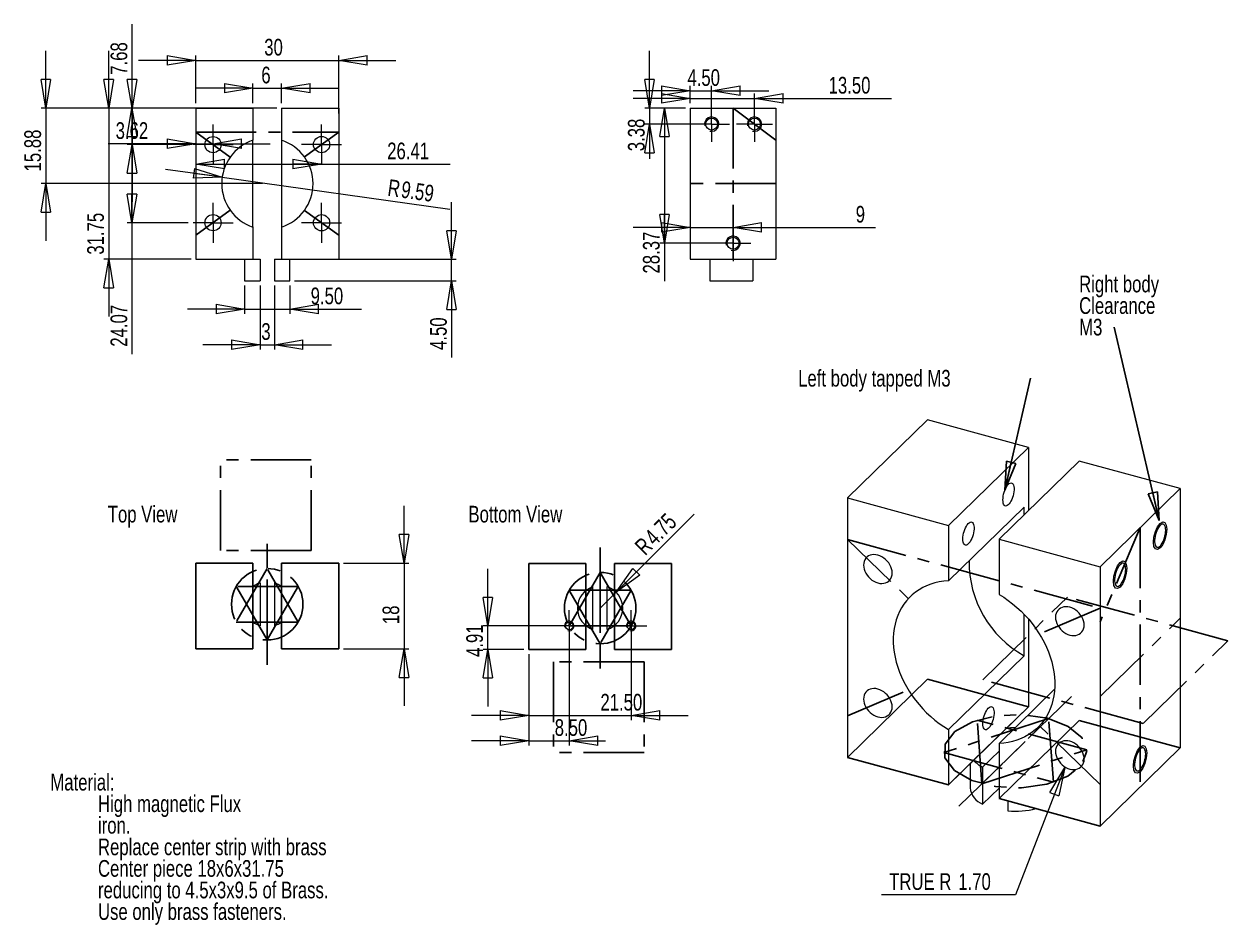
# Model space of a CAD drawing. Header units: millimetres. Extents: x 12 to 265, y 19 to 208.
import ezdxf

# ---------------------------------------------------------------- set-up
doc = ezdxf.new("R2010")
doc.units = ezdxf.units.MM
doc.linetypes.add('CENTERX2', pattern=[20.32, 12.7, -2.54, 2.54, -2.54])
doc.styles.add('SLDTEXTSTYLE0', font='TXT', dxfattribs={"width": 0.75})
doc.dimstyles.new('SLDDIMSTYLE0', dxfattribs={"dimtxt": 3.5, "dimasz": 6, "dimexe": 0, "dimexo": 0.0625, "dimgap": 0.875, "dimtad": 1, "dimtoh": 1, "dimrnd": 1e-09, "dimzin": 12, "dimdsep": 46, "dimtxsty": 'SLDTEXTSTYLE0', "dimblk1": 'CLOSED', "dimblk2": 'CLOSED', "dimsah": 1, "dimcen": 0.09, "dimadec": 0, "dimazin": 0, "dimtfac": 1, "dimtofl": 0, "dimtmove": 1, "dimatfit": 3, "dimldrblk": 'CLOSED', "dimfxl": 0, "dimtolj": 1, "dimtzin": 12, "dimarcsym": 0})
doc.dimstyles.new('SLDDIMSTYLE1', dxfattribs={"dimtxt": 3.5, "dimasz": 6, "dimexe": 0, "dimexo": 0.0625, "dimgap": 0.875, "dimtad": 1, "dimtoh": 1, "dimrnd": 1e-09, "dimzin": 12, "dimdsep": 46, "dimtxsty": 'SLDTEXTSTYLE0', "dimblk1": 'CLOSED', "dimblk2": 'CLOSED', "dimsah": 1, "dimcen": 0.09, "dimadec": 0, "dimazin": 0, "dimtfac": 1, "dimtofl": 0, "dimtmove": 0, "dimatfit": 3, "dimldrblk": 'CLOSED', "dimfxl": 0, "dimtolj": 1, "dimtzin": 12, "dimarcsym": 0})
doc.dimstyles.new('SLDDIMSTYLE2', dxfattribs={"dimtxt": 3.5, "dimasz": 6, "dimexe": 0, "dimexo": 0.0625, "dimgap": 0.875, "dimtad": 1, "dimtoh": 1, "dimrnd": 1e-09, "dimzin": 4, "dimdsep": 46, "dimtxsty": 'SLDTEXTSTYLE0', "dimblk1": 'CLOSED', "dimblk2": 'CLOSED', "dimsah": 1, "dimcen": 0.09, "dimadec": 0, "dimazin": 0, "dimtfac": 1, "dimtofl": 0, "dimtmove": 0, "dimatfit": 3, "dimldrblk": 'CLOSED', "dimfxl": 0, "dimtolj": 1, "dimtzin": 12, "dimarcsym": 0})
doc.dimstyles.new('SLDDIMSTYLE3', dxfattribs={"dimtxt": 3.5, "dimasz": 6, "dimexe": 0, "dimexo": 0.0625, "dimgap": 0.875, "dimtad": 1, "dimtoh": 1, "dimrnd": 1e-09, "dimzin": 12, "dimdsep": 46, "dimtxsty": 'SLDTEXTSTYLE0', "dimblk1": 'CLOSED', "dimblk2": 'CLOSED', "dimsah": 1, "dimcen": 0.09, "dimadec": 0, "dimazin": 0, "dimtfac": 1, "dimtofl": 0, "dimtmove": 0, "dimatfit": 3, "dimldrblk": 'CLOSED', "dimfxl": 0, "dimtolj": 1, "dimtzin": 12, "dimarcsym": 0})
doc.dimstyles.new('SLDDIMSTYLE4', dxfattribs={"dimtxt": 3.5, "dimasz": 6, "dimexe": 0, "dimexo": 0.0625, "dimgap": 0.875, "dimtad": 0, "dimtih": 1, "dimtoh": 1, "dimlfac": 0.5, "dimrnd": 1e-09, "dimzin": 4, "dimdsep": 46, "dimtxsty": 'SLDTEXTSTYLE0', "dimblk1": 'CLOSED', "dimblk2": 'CLOSED', "dimsah": 1, "dimcen": 0.09, "dimadec": 0, "dimazin": 0, "dimtfac": 1, "dimtofl": 0, "dimtmove": 0, "dimatfit": 3, "dimldrblk": 'CLOSED', "dimfxl": 0, "dimtolj": 1, "dimtzin": 12, "dimarcsym": 0})
doc.dimstyles.new('SLDDIMSTYLE5', dxfattribs={"dimtxt": 6, "dimasz": 6, "dimexe": 0, "dimexo": 0.0625, "dimgap": 1.5, "dimtad": 0, "dimtih": 1, "dimtoh": 1, "dimdec": 0, "dimrnd": 1e-09, "dimzin": 0, "dimdsep": 46, "dimtxsty": 'Standard', "dimblk1": 'CLOSED', "dimblk2": 'CLOSED', "dimsah": 1, "dimcen": 0.09, "dimadec": 0, "dimazin": 0, "dimtfac": 1, "dimtdec": 0, "dimtofl": 0, "dimtmove": 0, "dimatfit": 3, "dimldrblk": 'CLOSED', "dimfxl": 0, "dimtolj": 1, "dimtzin": 0, "dimarcsym": 0})
doc.dimstyles.new('SLDDIMSTYLE6', dxfattribs={"dimtxt": 3.5, "dimasz": 6, "dimexe": 0, "dimexo": 0.0625, "dimgap": 0.875, "dimtad": 1, "dimtoh": 1, "dimrnd": 1e-09, "dimzin": 12, "dimdsep": 46, "dimtxsty": 'SLDTEXTSTYLE0', "dimblk1": 'CLOSED', "dimblk2": 'CLOSED', "dimsah": 1, "dimcen": 0.09, "dimadec": 0, "dimazin": 0, "dimtfac": 1, "dimtofl": 0, "dimtmove": 0, "dimatfit": 3, "dimldrblk": 'CLOSED', "dimfxl": 0, "dimtolj": 1, "dimtzin": 12, "dimarcsym": 0})

# ---------------------------------------------------------------- blocks, each defined once
blk = doc.blocks.new('SW_NOTE_0')
at = {"color": 0, "linetype": 'Continuous', "lineweight": 0, "char_height": 3.5, "attachment_point": 1, "style": 'SLDTEXTSTYLE0'}
for s, insert in [('Material:', (0, 4.51)), ('High magnetic Flux', (10, -0.01)), ('iron.', (10, -4.54)), ('Replace center strip with brass', (10, -9.07)), ('Center piece 18x6x31.75', (10, -13.59)), ('reducing to 4.5x3x9.5 of Brass.', (10, -18.12)), ('Use only brass fasteners.', (10, -22.64))]:
    blk.add_mtext(s, dxfattribs=dict(at, insert=insert))
blk = doc.blocks.new('_CLOSED')
at = {"color": 0, "linetype": 'ByBlock', "lineweight": -2}
for p, q in [((-1, 0.166667), (0, 0)), ((-1, 0.166667), (-1, -0.166667)), ((0, 0), (-1, -0.166667)), ((0, 0), (-1, 0))]:
    blk.add_line(p, q, dxfattribs=at)
blk = doc.blocks.new('*D3')
at = {"color": 7, "linetype": 'Continuous', "lineweight": 0}
for q in [(41.52, 177.97), (101.2, 169.59)]:
    blk.add_line((53.4, 176.3), q, dxfattribs=at)
at = {"color": 7, "linetype": 'Continuous', "lineweight": 0, "xscale": 6, "yscale": 6, "rotation": 352.0123525034796}
blk.add_blockref('_CLOSED', (53.4, 176.3, -0.24), dxfattribs=at)
at = {"color": 7, "linetype": 'Continuous', "lineweight": 0, "char_height": 3.5, "attachment_point": 1, "rotation": 352.0253, "style": 'SLDTEXTSTYLE0'}
for s, insert in [('R', (88.48, 175.93)), ('9.59', (91.29, 175.54))]:
    blk.add_mtext(s, dxfattribs=dict(at, insert=insert))
blk = doc.blocks.new('*D4')
at = {"color": 7, "linetype": 'Continuous', "lineweight": 0}
for p, q in [((29.58, 190.84), (29.58, 202.84)), ((46.87, 190.84), (28.58, 190.84)), ((29.58, 190.84), (29.58, 159.09)), ((46.87, 159.09), (28.58, 159.09)), ((29.58, 159.09), (29.58, 147.09))]:
    blk.add_line(p, q, dxfattribs=at)
at = {"color": 7, "linetype": 'Continuous', "lineweight": 0, "xscale": 6, "yscale": 6}
for p, rotation in [((29.58, 190.84, -0.24), 270.0000000000004), ((29.58, 159.09, -0.24), 90.0000000000004)]:
    blk.add_blockref('_CLOSED', p, dxfattribs=dict(at, rotation=rotation))
at = {"color": 7, "linetype": 'Continuous', "lineweight": 0, "insert": (25.07, 160.07), "char_height": 3.5, "attachment_point": 1, "rotation": 90, "style": 'SLDTEXTSTYLE0'}
blk.add_mtext('31.75', dxfattribs=at)
blk = doc.blocks.new('*D5')
at = {"color": 7, "linetype": 'Continuous', "lineweight": 0}
for p, q in [((47.87, 200.84), (35.87, 200.84)), ((47.87, 191.84), (47.87, 201.84)), ((47.87, 200.84), (77.87, 200.84)), ((77.87, 189.72), (77.87, 201.84)), ((77.87, 200.84), (89.86, 200.84))]:
    blk.add_line(p, q, dxfattribs=at)
at = {"color": 7, "linetype": 'Continuous', "lineweight": 0, "xscale": 6, "yscale": 6}
for p, rotation in [((47.87, 200.84, -0.24), 360.0000000000004), ((77.87, 200.84, -0.24), 180.0000000000004)]:
    blk.add_blockref('_CLOSED', p, dxfattribs=dict(at, rotation=rotation))
at = {"color": 7, "linetype": 'Continuous', "lineweight": 0, "insert": (62.24, 205.36), "char_height": 3.5, "attachment_point": 1, "style": 'SLDTEXTSTYLE0'}
blk.add_mtext('30', dxfattribs=at)
blk = doc.blocks.new('*D6')
at = {"color": 7, "linetype": 'Continuous', "lineweight": 0}
for p, q in [((59.87, 195.01), (47.87, 195.01)), ((59.87, 191.84), (59.87, 196.01)), ((59.87, 195.01), (65.87, 195.01)), ((65.87, 191.84), (65.87, 196.01)), ((65.87, 195.01), (77.87, 195.01))]:
    blk.add_line(p, q, dxfattribs=at)
at = {"color": 7, "linetype": 'Continuous', "lineweight": 0, "xscale": 6, "yscale": 6}
for p, rotation in [((59.87, 195.01, -0.24), 360.0000000000004), ((65.87, 195.01, -0.24), 180.0000000000004)]:
    blk.add_blockref('_CLOSED', p, dxfattribs=dict(at, rotation=rotation))
at = {"color": 7, "linetype": 'Continuous', "lineweight": 0, "insert": (61.62, 199.52), "char_height": 3.5, "attachment_point": 1, "style": 'SLDTEXTSTYLE0'}
blk.add_mtext('6', dxfattribs=at)
blk = doc.blocks.new('*D7')
at = {"color": 7, "linetype": 'Continuous', "lineweight": 0}
for p, q in [((61.37, 153.59), (61.37, 140.18)), ((64.37, 153.59), (64.37, 140.18)), ((61.37, 141.18), (49.37, 141.18)), ((61.37, 141.18), (64.37, 141.18)), ((64.37, 141.18), (76.37, 141.18))]:
    blk.add_line(p, q, dxfattribs=at)
at = {"color": 7, "linetype": 'Continuous', "lineweight": 0, "xscale": 6, "yscale": 6}
for p, rotation in [((61.37, 141.18, -0.24), 360.0000000000004), ((64.37, 141.18, -0.24), 180.0000000000004)]:
    blk.add_blockref('_CLOSED', p, dxfattribs=dict(at, rotation=rotation))
at = {"color": 7, "linetype": 'Continuous', "lineweight": 0, "insert": (61.62, 145.69), "char_height": 3.5, "attachment_point": 1, "style": 'SLDTEXTSTYLE0'}
blk.add_mtext('3', dxfattribs=at)
blk = doc.blocks.new('*D8')
at = {"color": 7, "linetype": 'Continuous', "lineweight": 0}
for p, q in [((58.12, 153.59), (58.12, 147.65)), ((67.62, 153.59), (67.62, 147.65)), ((58.12, 148.65), (46.12, 148.65)), ((58.12, 148.65), (67.62, 148.65)), ((67.62, 148.65), (82.62, 148.65))]:
    blk.add_line(p, q, dxfattribs=at)
at = {"color": 7, "linetype": 'Continuous', "lineweight": 0, "xscale": 6, "yscale": 6}
blk.add_blockref('_CLOSED', (58.12, 148.65, -0.24), dxfattribs=at)
at = {"color": 7, "linetype": 'Continuous', "lineweight": 0, "xscale": 6, "yscale": 6, "rotation": 180.0000000000004}
blk.add_blockref('_CLOSED', (67.62, 148.65, -0.24), dxfattribs=at)
at = {"color": 7, "linetype": 'Continuous', "lineweight": 0, "insert": (71.98, 153.16), "char_height": 3.5, "attachment_point": 1, "style": 'SLDTEXTSTYLE0'}
blk.add_mtext('9.50', dxfattribs=at)
blk = doc.blocks.new('*D9')
at = {"color": 7, "linetype": 'Continuous', "lineweight": 0}
for p, q in [((47.87, 183.35), (29.45, 183.35)), ((47.87, 183.35), (51.49, 183.35)), ((51.49, 183.35), (63.49, 183.35))]:
    blk.add_line(p, q, dxfattribs=at)
at = {"color": 7, "linetype": 'Continuous', "lineweight": 0, "xscale": 6, "yscale": 6}
for p, rotation in [((47.87, 183.35, -0.24), 360.0000000000004), ((51.49, 183.35, -0.24), 180.0000000000004)]:
    blk.add_blockref('_CLOSED', p, dxfattribs=dict(at, rotation=rotation))
at = {"color": 7, "linetype": 'Continuous', "lineweight": 0, "insert": (31.04, 187.86), "char_height": 3.5, "attachment_point": 1, "style": 'SLDTEXTSTYLE0'}
blk.add_mtext('3.62', dxfattribs=at)
blk = doc.blocks.new('*D10')
at = {"color": 7, "linetype": 'Continuous', "lineweight": 0}
for p, q in [((47.87, 179.08), (74.27, 179.08)), ((74.27, 179.08), (101.27, 179.08))]:
    blk.add_line(p, q, dxfattribs=at)
at = {"color": 7, "linetype": 'Continuous', "lineweight": 0, "xscale": 6, "yscale": 6}
for p, rotation in [((47.87, 179.08, -0.24), 180.0000000000004), ((74.27, 179.08, -0.24), 360.0000000000004)]:
    blk.add_blockref('_CLOSED', p, dxfattribs=dict(at, rotation=rotation))
at = {"color": 7, "linetype": 'Continuous', "lineweight": 0, "insert": (88.05, 183.59), "char_height": 3.5, "attachment_point": 1, "style": 'SLDTEXTSTYLE0'}
blk.add_mtext('26.41', dxfattribs=at)
blk = doc.blocks.new('*D11')
at = {"color": 7, "linetype": 'Continuous', "lineweight": 0}
for p, q in [((16.38, 190.84), (16.38, 202.84)), ((64.87, 190.84), (15.38, 190.84)), ((16.38, 190.84), (16.38, 174.97)), ((61.9, 174.97), (15.38, 174.97)), ((16.38, 174.97), (16.38, 162.97))]:
    blk.add_line(p, q, dxfattribs=at)
at = {"color": 7, "linetype": 'Continuous', "lineweight": 0, "xscale": 6, "yscale": 6}
for p, rotation in [((16.38, 190.84, -0.24), 270.0000000000004), ((16.38, 174.97, -0.24), 90.0000000000004)]:
    blk.add_blockref('_CLOSED', p, dxfattribs=dict(at, rotation=rotation))
at = {"color": 7, "linetype": 'Continuous', "lineweight": 0, "insert": (11.87, 177.53), "char_height": 3.5, "attachment_point": 1, "rotation": 90, "style": 'SLDTEXTSTYLE0'}
blk.add_mtext('15.88', dxfattribs=at)
blk = doc.blocks.new('*D12')
at = {"color": 7, "linetype": 'Continuous', "lineweight": 0}
for p, q in [((34.49, 190.84), (34.49, 208.46)), ((46.87, 190.84), (33.49, 190.84)), ((34.49, 190.84), (34.49, 183.16)), ((46.29, 183.16), (33.49, 183.16)), ((34.49, 183.16), (34.49, 171.16))]:
    blk.add_line(p, q, dxfattribs=at)
at = {"color": 7, "linetype": 'Continuous', "lineweight": 0, "xscale": 6, "yscale": 6}
for p, rotation in [((34.49, 190.84, -0.24), 270.0000000000004), ((34.49, 183.16, -0.24), 90.0000000000004)]:
    blk.add_blockref('_CLOSED', p, dxfattribs=dict(at, rotation=rotation))
at = {"color": 7, "linetype": 'Continuous', "lineweight": 0, "insert": (29.98, 197.82), "char_height": 3.5, "attachment_point": 1, "rotation": 90, "style": 'SLDTEXTSTYLE0'}
blk.add_mtext('7.68', dxfattribs=at)
blk = doc.blocks.new('*D13')
at = {"color": 7, "linetype": 'Continuous', "lineweight": 0}
for p, q in [((46.87, 190.84), (33.47, 190.84)), ((34.47, 190.84), (34.47, 166.78)), ((46.29, 166.78), (33.47, 166.78)), ((34.47, 166.78), (34.47, 139.16))]:
    blk.add_line(p, q, dxfattribs=at)
at = {"color": 7, "linetype": 'Continuous', "lineweight": 0, "xscale": 6, "yscale": 6}
for p, rotation in [((34.47, 190.84, -0.24), 90.0000000000004), ((34.47, 166.78, -0.24), 270.0000000000004)]:
    blk.add_blockref('_CLOSED', p, dxfattribs=dict(at, rotation=rotation))
at = {"color": 7, "linetype": 'Continuous', "lineweight": 0, "insert": (29.96, 140.75), "char_height": 3.5, "attachment_point": 1, "rotation": 90, "style": 'SLDTEXTSTYLE0'}
blk.add_mtext('24.07', dxfattribs=at)
blk = doc.blocks.new('*D14')
at = {"color": 7, "linetype": 'Continuous', "lineweight": 0}
for p, q in [((101.56, 159.09), (101.56, 171.09)), ((68.62, 159.09), (102.56, 159.09)), ((101.56, 154.59), (101.56, 159.09)), ((68.62, 154.59), (102.56, 154.59)), ((101.56, 154.59), (101.56, 138.48))]:
    blk.add_line(p, q, dxfattribs=at)
at = {"color": 7, "linetype": 'Continuous', "lineweight": 0, "xscale": 6, "yscale": 6}
for p, rotation in [((101.56, 159.09, -0.24), 270.0000000000004), ((101.56, 154.59, -0.24), 90.0000000000004)]:
    blk.add_blockref('_CLOSED', p, dxfattribs=dict(at, rotation=rotation))
at = {"color": 7, "linetype": 'Continuous', "lineweight": 0, "insert": (97.05, 140.07), "char_height": 3.5, "attachment_point": 1, "rotation": 90, "style": 'SLDTEXTSTYLE0'}
blk.add_mtext('4.50', dxfattribs=at)
blk = doc.blocks.new('SW_CENTERMARKSYMBOL_0')
at = {"color": 0, "linetype": 'Continuous', "lineweight": 0}
for p, q in [((0, 2.5), (0, 4.2)), ((-2.5, 0), (-4.2, 0)), ((0, 0), (-2.5, 0)), ((0, 0), (0, 2.5)), ((0, 0), (0, -2.5)), ((0, 0), (2.5, 0)), ((2.5, 0), (4.2, 0)), ((0, -2.5), (0, -4.2))]:
    blk.add_line(p, q, dxfattribs=at)
blk = doc.blocks.new('SW_CENTERMARKSYMBOL_1')
at = {"color": 0, "linetype": 'Continuous', "lineweight": 0}
for p, q in [((0, 2.5), (0, 4.2)), ((-2.5, 0), (-4.2, 0)), ((0, 0), (-2.5, 0)), ((0, 0), (0, 2.5)), ((0, 0), (0, -2.5)), ((0, 0), (2.5, 0)), ((2.5, 0), (4.2, 0)), ((0, -2.5), (0, -4.2))]:
    blk.add_line(p, q, dxfattribs=at)
blk = doc.blocks.new('SW_CENTERMARKSYMBOL_2')
at = {"color": 0, "linetype": 'Continuous', "lineweight": 0}
for p, q in [((0, 2.5), (0, 4.2)), ((-2.5, 0), (-4.2, 0)), ((0, 0), (-2.5, 0)), ((0, 0), (0, 2.5)), ((0, 0), (0, -2.5)), ((0, 0), (2.5, 0)), ((2.5, 0), (4.2, 0)), ((0, -2.5), (0, -4.2))]:
    blk.add_line(p, q, dxfattribs=at)
blk = doc.blocks.new('SW_CENTERMARKSYMBOL_3')
at = {"color": 0, "linetype": 'Continuous', "lineweight": 0}
for p, q in [((0, 2.5), (0, 4.2)), ((-2.5, 0), (-4.2, 0)), ((0, 0), (-2.5, 0)), ((0, 0), (0, 2.5)), ((0, 0), (0, -2.5)), ((0, 0), (2.5, 0)), ((2.5, 0), (4.2, 0)), ((0, -2.5), (0, -4.2))]:
    blk.add_line(p, q, dxfattribs=at)
blk = doc.blocks.new('*D19')
at = {"color": 7, "linetype": 'Continuous', "lineweight": 0}
for p, q in [((91.58, 95.36), (91.58, 107.36)), ((78.87, 95.36), (92.58, 95.36)), ((91.58, 95.36), (91.58, 77.36)), ((78.87, 77.36), (92.58, 77.36)), ((91.58, 77.36), (91.58, 65.36))]:
    blk.add_line(p, q, dxfattribs=at)
at = {"color": 7, "linetype": 'Continuous', "lineweight": 0, "xscale": 6, "yscale": 6}
for p, rotation in [((91.58, 95.36, -18.02), 270.0000000000004), ((91.58, 77.36, -18.02), 90.0000000000004)]:
    blk.add_blockref('_CLOSED', p, dxfattribs=dict(at, rotation=rotation))
at = {"color": 7, "linetype": 'Continuous', "lineweight": 0, "insert": (87.07, 82.53), "char_height": 3.5, "attachment_point": 1, "rotation": 90, "style": 'SLDTEXTSTYLE0'}
blk.add_mtext('18', dxfattribs=at)
blk = doc.blocks.new('*D20')
at = {"color": 7, "linetype": 'Continuous', "lineweight": 0}
for p, q in [((143.11, 190.84), (143.11, 202.84)), ((150.66, 190.84), (142.11, 190.84)), ((143.11, 190.84), (143.11, 187.47)), ((155.15, 187.47), (142.11, 187.47)), ((143.11, 187.47), (143.11, 180.18))]:
    blk.add_line(p, q, dxfattribs=at)
at = {"color": 7, "linetype": 'Continuous', "lineweight": 0, "xscale": 6, "yscale": 6}
for p, rotation in [((143.11, 190.84, 0.1), 270.0000000000004), ((143.11, 187.47, 0.1), 90.0000000000004)]:
    blk.add_blockref('_CLOSED', p, dxfattribs=dict(at, rotation=rotation))
at = {"color": 7, "linetype": 'Continuous', "lineweight": 0, "insert": (138.59, 181.77), "char_height": 3.5, "attachment_point": 1, "rotation": 90, "style": 'SLDTEXTSTYLE0'}
blk.add_mtext('3.38', dxfattribs=at)
blk = doc.blocks.new('*D21')
at = {"color": 7, "linetype": 'Continuous', "lineweight": 0}
for p, q in [((150.66, 190.84), (145.25, 190.84)), ((146.25, 190.84), (146.25, 162.47)), ((159.65, 162.47), (145.25, 162.47)), ((146.25, 162.47), (146.25, 154.52))]:
    blk.add_line(p, q, dxfattribs=at)
at = {"color": 7, "linetype": 'Continuous', "lineweight": 0, "xscale": 6, "yscale": 6}
for p, rotation in [((146.25, 190.84, 0.1), 90.0000000000004), ((146.25, 162.47, 0.1), 270.0000000000004)]:
    blk.add_blockref('_CLOSED', p, dxfattribs=dict(at, rotation=rotation))
at = {"color": 7, "linetype": 'Continuous', "lineweight": 0, "insert": (141.74, 156.11), "char_height": 3.5, "attachment_point": 1, "rotation": 90, "style": 'SLDTEXTSTYLE0'}
blk.add_mtext('28.37', dxfattribs=at)
blk = doc.blocks.new('*D22')
at = {"color": 7, "linetype": 'Continuous', "lineweight": 0}
for p, q in [((151.66, 191.84), (151.66, 195.47)), ((156.15, 188.47), (156.15, 195.47)), ((151.66, 194.47), (139.66, 194.47)), ((151.66, 194.47), (156.15, 194.47)), ((156.15, 194.47), (168.15, 194.47))]:
    blk.add_line(p, q, dxfattribs=at)
at = {"color": 7, "linetype": 'Continuous', "lineweight": 0, "xscale": 6, "yscale": 6}
blk.add_blockref('_CLOSED', (151.66, 194.47, 0.1), dxfattribs=at)
at = {"color": 7, "linetype": 'Continuous', "lineweight": 0, "xscale": 6, "yscale": 6, "rotation": 180.0000000000004}
blk.add_blockref('_CLOSED', (156.15, 194.47, 0.1), dxfattribs=at)
at = {"color": 7, "linetype": 'Continuous', "lineweight": 0, "insert": (151.08, 198.99), "char_height": 3.5, "attachment_point": 1, "style": 'SLDTEXTSTYLE0'}
blk.add_mtext('4.50', dxfattribs=at)
blk = doc.blocks.new('*D23')
at = {"color": 7, "linetype": 'Continuous', "lineweight": 0}
for p, q in [((151.66, 192.86), (139.66, 192.86)), ((151.66, 191.84), (151.66, 193.86)), ((151.66, 192.86), (165.15, 192.86)), ((165.15, 188.47), (165.15, 193.86)), ((165.15, 192.86), (193.94, 192.86))]:
    blk.add_line(p, q, dxfattribs=at)
at = {"color": 7, "linetype": 'Continuous', "lineweight": 0, "xscale": 6, "yscale": 6}
blk.add_blockref('_CLOSED', (151.66, 192.86, 0.1), dxfattribs=at)
at = {"color": 7, "linetype": 'Continuous', "lineweight": 0, "xscale": 6, "yscale": 6, "rotation": 180.0000000000004}
blk.add_blockref('_CLOSED', (165.15, 192.86, 0.1), dxfattribs=at)
at = {"color": 7, "linetype": 'Continuous', "lineweight": 0, "insert": (180.72, 197.37), "char_height": 3.5, "attachment_point": 1, "style": 'SLDTEXTSTYLE0'}
blk.add_mtext('13.50', dxfattribs=at)
blk = doc.blocks.new('*D24')
at = {"color": 7, "linetype": 'Continuous', "lineweight": 0}
for p, q in [((151.66, 165.79), (139.66, 165.79)), ((151.66, 165.79), (160.65, 165.79)), ((160.65, 163.47), (160.65, 166.79)), ((160.65, 165.79), (190.58, 165.79))]:
    blk.add_line(p, q, dxfattribs=at)
at = {"color": 7, "linetype": 'Continuous', "lineweight": 0, "xscale": 6, "yscale": 6}
blk.add_blockref('_CLOSED', (151.66, 165.79, 0.1), dxfattribs=at)
at = {"color": 7, "linetype": 'Continuous', "lineweight": 0, "xscale": 6, "yscale": 6, "rotation": 180.0000000000004}
blk.add_blockref('_CLOSED', (160.65, 165.79, 0.1), dxfattribs=at)
at = {"color": 7, "linetype": 'Continuous', "lineweight": 0, "insert": (186.41, 170.3), "char_height": 3.5, "attachment_point": 1, "style": 'SLDTEXTSTYLE0'}
blk.add_mtext('9', dxfattribs=at)
blk = doc.blocks.new('SW_CENTERMARKSYMBOL_4')
at = {"color": 0, "linetype": 'Continuous', "lineweight": 0}
for p, q in [((0, 2.5), (0, 3.75)), ((-2.5, 0), (-3.75, 0)), ((0, 0), (-2.5, 0)), ((0, 0), (0, 2.5)), ((0, 0), (0, -2.5)), ((0, 0), (2.5, 0)), ((2.5, 0), (3.75, 0)), ((0, -2.5), (0, -3.75))]:
    blk.add_line(p, q, dxfattribs=at)
blk = doc.blocks.new('SW_CENTERMARKSYMBOL_5')
at = {"color": 0, "linetype": 'Continuous', "lineweight": 0}
for p, q in [((0, 2.5), (0, 3.75)), ((-2.5, 0), (-3.75, 0)), ((0, 0), (-2.5, 0)), ((0, 0), (0, 2.5)), ((0, 0), (0, -2.5)), ((0, 0), (2.5, 0)), ((2.5, 0), (3.75, 0)), ((0, -2.5), (0, -3.75))]:
    blk.add_line(p, q, dxfattribs=at)
blk = doc.blocks.new('SW_CENTERMARKSYMBOL_6')
at = {"color": 0, "linetype": 'Continuous', "lineweight": 0}
for p, q in [((0, 2.5), (0, 3.75)), ((-2.5, 0), (-3.75, 0)), ((0, 0), (-2.5, 0)), ((0, 0), (0, 2.5)), ((0, 0), (0, -2.5)), ((0, 0), (2.5, 0)), ((2.5, 0), (3.75, 0)), ((0, -2.5), (0, -3.75))]:
    blk.add_line(p, q, dxfattribs=at)
blk = doc.blocks.new('*D28')
at = {"color": 7, "linetype": 'Continuous', "lineweight": 0}
for p, q in [((230.29, 52.44), (219.93, 25.74)), ((219.93, 25.74), (191.85, 25.74))]:
    blk.add_line(p, q, dxfattribs=at)
at = {"color": 7, "linetype": 'Continuous', "lineweight": 0, "xscale": 6, "yscale": 6, "rotation": 68.78882446731579}
blk.add_blockref('_CLOSED', (230.29, 52.44, 14.69), dxfattribs=at)
at = {"color": 7, "linetype": 'Continuous', "lineweight": 0, "char_height": 3.5, "attachment_point": 1, "style": 'SLDTEXTSTYLE0'}
for s, insert in [('TRUE R', (193.43, 30.25)), ('1.70', (207.94, 30.25))]:
    blk.add_mtext(s, dxfattribs=dict(at, insert=insert))
blk = doc.blocks.new('SW_NOTE_1')
at = {"color": 0, "linetype": 'Continuous', "lineweight": 0, "char_height": 3.5, "attachment_point": 1, "style": 'SLDTEXTSTYLE0'}
for s, insert in [('Right body', (-7.37, 10.79)), ('Clearance ', (-7.37, 6.26)), ('M3', (-7.37, 1.74))]:
    blk.add_mtext(s, dxfattribs=dict(at, insert=insert))
blk = doc.blocks.new('SW_NOTE_2')
at = {"color": 0, "linetype": 'Continuous', "lineweight": 0, "insert": (-48.79, 1.74), "char_height": 3.5, "attachment_point": 1, "style": 'SLDTEXTSTYLE0'}
blk.add_mtext('Left body tapped M3', dxfattribs=at)
blk = doc.blocks.new('*D31')
at = {"color": 7, "linetype": 'Continuous', "lineweight": 0}
for q in [(152.46, 105.61), (132.75, 85.9)]:
    blk.add_line((136.11, 89.25), q, dxfattribs=at)
at = {"color": 7, "linetype": 'Continuous', "lineweight": 0, "xscale": 6, "yscale": 6, "rotation": 225.0000000000007}
blk.add_blockref('_CLOSED', (136.11, 89.25, 18.23), dxfattribs=at)
at = {"color": 7, "linetype": 'Continuous', "lineweight": 0, "char_height": 3.5, "attachment_point": 1, "rotation": 45, "style": 'SLDTEXTSTYLE0'}
for s, insert in [('4.75', (141.77, 101.26)), ('R', (139.76, 99.25))]:
    blk.add_mtext(s, dxfattribs=dict(at, insert=insert))
blk = doc.blocks.new('*D32')
at = {"color": 7, "linetype": 'Continuous', "lineweight": 0}
for p, q in [((126.26, 81.15), (126.26, 57.07)), ((117.75, 76.24), (117.75, 57.07)), ((117.75, 58.07), (105.75, 58.07)), ((117.75, 58.07), (126.26, 58.07)), ((126.26, 58.07), (133.85, 58.07))]:
    blk.add_line(p, q, dxfattribs=at)
at = {"color": 7, "linetype": 'Continuous', "lineweight": 0, "xscale": 6, "yscale": 6}
blk.add_blockref('_CLOSED', (117.75, 58.07, 18.23), dxfattribs=at)
at = {"color": 7, "linetype": 'Continuous', "lineweight": 0, "xscale": 6, "yscale": 6, "rotation": 180.0000000000004}
blk.add_blockref('_CLOSED', (126.26, 58.07, 18.23), dxfattribs=at)
at = {"color": 7, "linetype": 'Continuous', "lineweight": 0, "insert": (123.22, 62.58), "char_height": 3.5, "attachment_point": 1, "style": 'SLDTEXTSTYLE0'}
blk.add_mtext('8.50', dxfattribs=at)
blk = doc.blocks.new('*D33')
at = {"color": 7, "linetype": 'Continuous', "lineweight": 0}
for p, q in [((139.25, 81.15), (139.25, 62.38)), ((117.75, 76.24), (117.75, 62.38)), ((117.75, 63.38), (105.75, 63.38)), ((117.75, 63.38), (139.25, 63.38)), ((139.25, 63.38), (151.25, 63.38))]:
    blk.add_line(p, q, dxfattribs=at)
at = {"color": 7, "linetype": 'Continuous', "lineweight": 0, "xscale": 6, "yscale": 6}
blk.add_blockref('_CLOSED', (117.75, 63.38, 18.23), dxfattribs=at)
at = {"color": 7, "linetype": 'Continuous', "lineweight": 0, "xscale": 6, "yscale": 6, "rotation": 180.0000000000004}
blk.add_blockref('_CLOSED', (139.25, 63.38, 18.23), dxfattribs=at)
at = {"color": 7, "linetype": 'Continuous', "lineweight": 0, "insert": (132.81, 67.9), "char_height": 3.5, "attachment_point": 1, "style": 'SLDTEXTSTYLE0'}
blk.add_mtext('21.50', dxfattribs=at)
blk = doc.blocks.new('*D34')
at = {"color": 7, "linetype": 'Continuous', "lineweight": 0}
for p, q in [((109.17, 82.15), (109.17, 94.15)), ((125.26, 82.15), (108.17, 82.15)), ((109.17, 77.24), (109.17, 82.15)), ((116.75, 77.24), (108.17, 77.24)), ((109.17, 77.24), (109.17, 65.24))]:
    blk.add_line(p, q, dxfattribs=at)
at = {"color": 7, "linetype": 'Continuous', "lineweight": 0, "xscale": 6, "yscale": 6}
for p, rotation in [((109.17, 82.15, 18.23), 270.0000000000004), ((109.17, 77.24, 18.23), 90.0000000000004)]:
    blk.add_blockref('_CLOSED', p, dxfattribs=dict(at, rotation=rotation))
at = {"color": 7, "linetype": 'Continuous', "lineweight": 0, "insert": (104.65, 75.64), "char_height": 3.5, "attachment_point": 1, "rotation": 90, "style": 'SLDTEXTSTYLE0'}
blk.add_mtext('4.91', dxfattribs=at)
blk = doc.blocks.new('SW_CENTERMARKSYMBOL_7')
at = {"color": 0, "linetype": 'Continuous', "lineweight": 0}
for p, q in [((0, 2.5), (0, 3.3)), ((-2.5, 0), (-3.3, 0)), ((0, 0), (-2.5, 0)), ((0, 0), (0, 2.5)), ((0, 0), (0, -2.5)), ((0, 0), (2.5, 0)), ((2.5, 0), (3.3, 0)), ((0, -2.5), (0, -3.3))]:
    blk.add_line(p, q, dxfattribs=at)
blk = doc.blocks.new('SW_CENTERMARKSYMBOL_8')
at = {"color": 0, "linetype": 'Continuous', "lineweight": 0}
for p, q in [((0, 2.5), (0, 3.3)), ((-2.5, 0), (-3.3, 0)), ((0, 0), (-2.5, 0)), ((0, 0), (0, 2.5)), ((0, 0), (0, -2.5)), ((0, 0), (2.5, 0)), ((2.5, 0), (3.3, 0)), ((0, -2.5), (0, -3.3))]:
    blk.add_line(p, q, dxfattribs=at)

msp = doc.modelspace()

# ---------------------------------------------------------------- linework, layer by layer
at = {"color": 7, "linetype": 'Continuous', "lineweight": 15}
for p, q in [((47.865, 190.845), (47.865, 159.095)), ((47.865, 190.845), (59.865, 190.845)), ((59.865, 190.845), (59.865, 184.066)), ((65.865, 190.845), (77.865, 190.845)), ((65.865, 190.845), (65.865, 184.088)), ((77.865, 190.845), (77.865, 159.095)), ((151.655, 190.845), (169.655, 190.845)), ((151.655, 190.845), (151.655, 159.095)), ((169.655, 190.845), (169.655, 159.095)), ((59.865, 165.874), (59.865, 184.066)), ((65.865, 184.088), (65.865, 165.852)), ((59.865, 165.874), (59.865, 159.095)), ((65.865, 165.852), (65.865, 159.095)), ((47.865, 159.095), (59.865, 159.095)), ((59.865, 159.095), (61.365, 159.095)), ((61.365, 159.095), (61.365, 154.595)), ((64.365, 159.095), (65.865, 159.095)), ((64.365, 159.095), (64.365, 154.595)), ((65.865, 159.095), (77.865, 159.095)), ((151.655, 159.095), (169.655, 159.095)), ((155.804, 159.095), (155.804, 154.595)), ((164.818, 159.095), (164.818, 154.595)), ((58.115, 154.595), (61.365, 154.595)), ((64.365, 154.595), (67.615, 154.595)), ((155.804, 154.595), (164.818, 154.595)), ((201.452, 125.4), (184.651, 109.002)), ((222.678, 119.631), (201.452, 125.4)), ((205.877, 103.233), (222.678, 119.631)), ((222.678, 119.631), (222.678, 106.388)), ((233.291, 116.747), (216.49, 100.349)), ((254.517, 110.978), (233.291, 116.747)), ((184.651, 109.002), (184.651, 54.572)), ((184.651, 109.002), (205.877, 103.233)), ((237.716, 94.58), (254.517, 110.978)), ((254.517, 110.978), (254.517, 56.548)), ((205.877, 91.611), (221.744, 107.099)), ((221.744, 105.477), (221.744, 107.099)), ((205.877, 103.233), (205.877, 91.611)), ((216.49, 100.349), (237.716, 94.58)), ((216.49, 100.349), (216.49, 88.765)), ((59.865, 95.36), (47.865, 95.36)), ((47.865, 95.36), (47.865, 77.36)), ((59.865, 77.36), (59.865, 95.36)), ((65.865, 95.36), (65.865, 77.36)), ((77.865, 95.36), (65.865, 95.36)), ((77.865, 77.36), (77.865, 95.36)), ((117.751, 77.24), (117.751, 95.24)), ((117.751, 95.24), (129.751, 95.24)), ((129.751, 95.24), (129.751, 89.579)), ((129.751, 95.24), (129.751, 89.579)), ((135.751, 95.24), (147.751, 95.24)), ((135.751, 89.579), (135.751, 95.24)), ((135.751, 89.579), (135.751, 95.24)), ((135.751, 95.24), (142.374, 95.24)), ((147.751, 95.24), (147.751, 77.24)), ((237.716, 94.58), (237.716, 40.15)), ((61.365, 91.211), (61.365, 82.197)), ((64.365, 91.211), (64.365, 82.197)), ((131.251, 81.389), (131.251, 90.403)), ((134.251, 81.389), (134.251, 90.403)), ((221.744, 75.912), (221.744, 84.613)), ((222.678, 83.592), (222.678, 65.201)), ((129.751, 82.213), (129.751, 77.24)), ((129.751, 82.213), (129.751, 78.24)), ((135.751, 77.24), (135.751, 82.213)), ((135.751, 78.24), (135.751, 82.213)), ((47.865, 77.36), (59.865, 77.36)), ((53.31, 77.36), (59.865, 77.36)), ((65.865, 77.36), (77.865, 77.36)), ((129.751, 77.24), (117.751, 77.24)), ((147.751, 77.24), (135.751, 77.24)), ((221.744, 75.912), (205.877, 60.424)), ((216.49, 57.502), (228.168, 68.9)), ((218.036, 60.67), (222.678, 65.201)), ((211.161, 53.96), (218.036, 60.67)), ((205.877, 60.424), (205.877, 48.803)), ((216.49, 55.851), (213.045, 52.488)), ((216.49, 57.502), (216.49, 45.918)), ((237.716, 40.15), (254.517, 56.548)), ((184.651, 54.572), (205.877, 48.803)), ((205.877, 48.803), (211.161, 53.96)), ((213.045, 52.488), (213.045, 44.774)), ((216.49, 48.136), (213.045, 44.774)), ((216.49, 45.918), (237.716, 40.15)), ((218.351, 45.412), (218.351, 43.332))]:
    msp.add_line(p, q, dxfattribs=at)
at = {"color": 7, "linetype": 'CENTERX2'}
for p, q in [((160.655, 190.845), (160.655, 159.095)), ((160.655, 190.845), (169.655, 184.088)), ((47.865, 185.767), (55.111, 180.563)), ((47.865, 185.767), (77.865, 185.767)), ((77.865, 185.767), (70.675, 180.58)), ((169.655, 174.97), (151.655, 174.97)), ((47.865, 164.173), (55.111, 169.377)), ((77.865, 164.173), (70.675, 169.36)), ((72.104, 117.022), (53.054, 117.022)), ((53.054, 97.972), (53.054, 117.022)), ((72.104, 97.972), (72.104, 117.022)), ((246.116, 102.779), (237.716, 82.996)), ((246.116, 102.779), (246.116, 48.349)), ((62.865, 74.004), (62.865, 99.404)), ((132.751, 98.596), (132.751, 73.196)), ((184.651, 100.296), (197.467, 87.892)), ((184.651, 100.296), (237.716, 85.874)), ((72.104, 97.972), (53.054, 97.972)), ((62.865, 94.204), (56.37, 82.954)), ((62.865, 79.204), (62.865, 94.204)), ((69.36, 82.954), (62.865, 94.204)), ((132.751, 93.396), (126.256, 82.146)), ((132.751, 93.396), (132.751, 78.396)), ((132.751, 93.396), (139.246, 82.146)), ((62.865, 79.204), (56.37, 90.454)), ((69.36, 90.454), (56.37, 90.454)), ((62.865, 79.204), (69.36, 90.454)), ((132.751, 78.396), (126.256, 89.646)), ((126.256, 89.646), (139.246, 89.646)), ((139.246, 89.646), (132.751, 78.396)), ((213.069, 70.855), (230.85, 88.21)), ((264.547, 79.052), (230.85, 88.21)), ((237.716, 85.874), (224.998, 80.438)), ((237.716, 67.365), (254.517, 83.763)), ((56.37, 82.954), (69.36, 82.954)), ((139.246, 82.146), (126.256, 82.146)), ((246.766, 61.697), (264.547, 79.052)), ((141.991, 74.627), (122.941, 74.627)), ((122.941, 74.627), (122.941, 55.577)), ((141.991, 74.627), (141.991, 55.577)), ((246.766, 61.697), (213.069, 70.855)), ((184.651, 63.278), (197.467, 68.715)), ((208.051, 44.303), (231.759, 67.443)), ((226.905, 62.706), (204.916, 55.579)), ((212.904, 49.04), (211.916, 62.412)), ((234.894, 56.167), (211.916, 62.412)), ((212.904, 49.04), (226.905, 62.706)), ((237.716, 48.856), (224.998, 61.204)), ((227.894, 49.334), (226.905, 62.706)), ((212.904, 49.04), (234.894, 56.167)), ((141.991, 55.577), (122.941, 55.577)), ((204.916, 55.579), (227.894, 49.334))]:
    msp.add_line(p, q, dxfattribs=at)
at = {"color": 7, "linetype": 'Continuous'}
for p, q in [((59.865, 95.36), (47.865, 95.36)), ((47.865, 77.36), (47.865, 95.36)), ((59.865, 95.36), (59.865, 77.36)), ((65.865, 95.36), (65.865, 77.36)), ((65.865, 95.36), (77.865, 95.36)), ((77.865, 77.36), (77.865, 95.36)), ((129.751, 95.24), (117.751, 95.24)), ((117.751, 95.24), (117.751, 77.24)), ((129.751, 77.24), (129.751, 95.24)), ((135.751, 77.24), (135.751, 95.24)), ((135.751, 95.24), (147.751, 95.24)), ((147.751, 95.24), (147.751, 77.24)), ((59.865, 77.36), (47.865, 77.36)), ((65.865, 77.36), (77.865, 77.36)), ((129.751, 77.24), (117.751, 77.24)), ((135.751, 77.24), (147.751, 77.24)), ((184.651, 54.572), (201.452, 70.97)), ((222.678, 65.201), (201.452, 70.97)), ((222.678, 65.201), (205.877, 48.803)), ((233.291, 62.317), (216.49, 45.918)), ((233.291, 62.317), (254.517, 56.548)), ((237.716, 40.15), (254.517, 56.548)), ((205.877, 48.803), (184.651, 54.572)), ((216.49, 45.918), (237.716, 40.15))]:
    msp.add_line(p, q, dxfattribs=at)
at = {"color": 7, "linetype": 'Continuous', "lineweight": 15, "flags": 128}
for points in [[(217.311, 108.601), (217.328, 108.98), (217.378, 109.38), (217.459, 109.791), (217.57, 110.2), (217.707, 110.596), (217.866, 110.968), (218.043, 111.304), (218.232, 111.595), (218.428, 111.833), (218.626, 112.01), (218.819, 112.122), (219.003, 112.166), (219.171, 112.14), (219.32, 112.045), (219.444, 111.883), (219.541, 111.66), (219.607, 111.382), (219.64, 111.056), (219.64, 110.693), (219.607, 110.302), (219.541, 109.895), (219.444, 109.483), (219.32, 109.079), (219.171, 108.694), (219.003, 108.339), (218.819, 108.024), (218.626, 107.759), (218.428, 107.551), (218.232, 107.405), (218.043, 107.327), (217.866, 107.318), (217.707, 107.379), (217.57, 107.508), (217.459, 107.701), (217.378, 107.952), (217.328, 108.255), (217.311, 108.601)], [(208.91, 100.402), (208.927, 100.781), (208.977, 101.181), (209.059, 101.592), (209.169, 102.001), (209.306, 102.397), (209.465, 102.768), (209.642, 103.105), (209.831, 103.396), (210.028, 103.633), (210.225, 103.811), (210.419, 103.923), (210.602, 103.967), (210.771, 103.941), (210.919, 103.846), (211.044, 103.684), (211.14, 103.461), (211.206, 103.183), (211.24, 102.857), (211.24, 102.494), (211.206, 102.103), (211.14, 101.696), (211.044, 101.284), (210.919, 100.88), (210.771, 100.495), (210.602, 100.14), (210.419, 99.825), (210.225, 99.56), (210.028, 99.351), (209.831, 99.206), (209.642, 99.128), (209.465, 99.119), (209.306, 99.18), (209.169, 99.309), (209.059, 99.501), (208.977, 99.753), (208.927, 100.056), (208.91, 100.402)], [(251.483, 102.225), (251.467, 102.571), (251.417, 102.874), (251.335, 103.126), (251.224, 103.319), (251.087, 103.448), (250.928, 103.509), (250.752, 103.5), (250.562, 103.421), (250.366, 103.276), (250.168, 103.068), (249.975, 102.802), (249.791, 102.488), (249.623, 102.132), (249.474, 101.747), (249.35, 101.343), (249.253, 100.932), (249.188, 100.525), (249.154, 100.134), (249.154, 99.77), (249.188, 99.445), (249.253, 99.166), (249.35, 98.943), (249.474, 98.782), (249.623, 98.687), (249.791, 98.661), (249.975, 98.704), (250.168, 98.817), (250.366, 98.994), (250.562, 99.232), (250.752, 99.523), (250.928, 99.859), (251.087, 100.23), (251.224, 100.627), (251.335, 101.036), (251.417, 101.447), (251.467, 101.847), (251.483, 102.225)], [(194.066, 93.277), (194.035, 93.7), (193.944, 94.131), (193.794, 94.561), (193.589, 94.982), (193.331, 95.385), (193.028, 95.761), (192.685, 96.104), (192.308, 96.405), (191.906, 96.66), (191.487, 96.862), (191.059, 97.008), (190.631, 97.095), (190.212, 97.12), (189.81, 97.084), (189.433, 96.987), (189.09, 96.831), (188.786, 96.62), (188.529, 96.357), (188.324, 96.048), (188.174, 95.699), (188.082, 95.317), (188.052, 94.911), (188.082, 94.488), (188.174, 94.057), (188.324, 93.626), (188.529, 93.206), (188.786, 92.803), (189.09, 92.426), (189.433, 92.084), (189.81, 91.782), (190.212, 91.528), (190.631, 91.325), (191.059, 91.179), (191.487, 91.093), (191.906, 91.067), (192.308, 91.103), (192.685, 91.2), (193.028, 91.356), (193.331, 91.568), (193.589, 91.831), (193.794, 92.14), (193.944, 92.489), (194.035, 92.87), (194.066, 93.277)], [(243.083, 94.026), (243.066, 94.372), (243.016, 94.675), (242.935, 94.927), (242.824, 95.12), (242.687, 95.249), (242.528, 95.309), (242.351, 95.301), (242.162, 95.222), (241.966, 95.077), (241.768, 94.868), (241.574, 94.603), (241.391, 94.288), (241.222, 93.933), (241.074, 93.548), (240.949, 93.144), (240.853, 92.733), (240.787, 92.326), (240.754, 91.935), (240.754, 91.571), (240.787, 91.246), (240.853, 90.967), (240.949, 90.744), (241.074, 90.583), (241.222, 90.488), (241.391, 90.461), (241.574, 90.505), (241.768, 90.617), (241.966, 90.795), (242.162, 91.033), (242.351, 91.324), (242.528, 91.66), (242.687, 92.031), (242.824, 92.427), (242.935, 92.837), (243.016, 93.247), (243.066, 93.648), (243.083, 94.026)], [(205.877, 91.611), (204.907, 91.529), (203.961, 91.384), (203.042, 91.177), (202.153, 90.908), (201.298, 90.578), (200.48, 90.189), (199.702, 89.742), (198.967, 89.238), (198.277, 88.68), (197.636, 88.07), (197.045, 87.409), (196.506, 86.701), (196.022, 85.948), (195.595, 85.153), (195.226, 84.318), (194.916, 83.447), (194.667, 82.543), (194.479, 81.609), (194.353, 80.65), (194.29, 79.667), (194.29, 78.666), (194.353, 77.65), (194.479, 76.622), (194.667, 75.586), (194.916, 74.547), (195.226, 73.507), (195.595, 72.472), (196.022, 71.444), (196.506, 70.428), (197.045, 69.427), (197.636, 68.445), (198.277, 67.486), (198.967, 66.553), (199.702, 65.65), (200.48, 64.78), (201.298, 63.946), (202.153, 63.152), (203.042, 62.4), (203.961, 61.693), (204.907, 61.033), (205.877, 60.424)], [(216.49, 88.765), (217.468, 88.158), (218.422, 87.501), (219.35, 86.795), (220.247, 86.043), (221.11, 85.247), (221.937, 84.412), (222.723, 83.54), (223.466, 82.633), (224.163, 81.697), (224.812, 80.734), (225.41, 79.748), (225.954, 78.742), (226.443, 77.72), (226.876, 76.687), (227.249, 75.645), (227.563, 74.6), (227.815, 73.554), (228.005, 72.512), (228.132, 71.478), (228.196, 70.456), (228.196, 69.448), (228.132, 68.46), (228.005, 67.495), (227.815, 66.557), (227.563, 65.648), (227.249, 64.773), (226.876, 63.935), (226.443, 63.136), (225.954, 62.381), (225.41, 61.671), (224.812, 61.009), (224.163, 60.399), (223.466, 59.841), (222.723, 59.339), (221.937, 58.894), (221.11, 58.508), (220.247, 58.182), (219.35, 57.918), (218.422, 57.716), (217.468, 57.577), (216.49, 57.502)], [(234.364, 82.339), (234.333, 82.762), (234.242, 83.193), (234.092, 83.623), (233.887, 84.044), (233.629, 84.447), (233.326, 84.823), (232.983, 85.166), (232.606, 85.467), (232.204, 85.722), (231.785, 85.924), (231.357, 86.07), (230.929, 86.157), (230.51, 86.182), (230.108, 86.146), (229.731, 86.049), (229.388, 85.894), (229.084, 85.682), (228.827, 85.419), (228.622, 85.11), (228.472, 84.761), (228.381, 84.38), (228.35, 83.973), (228.381, 83.55), (228.472, 83.119), (228.622, 82.689), (228.827, 82.268), (229.084, 81.865), (229.388, 81.489), (229.731, 81.146), (230.108, 80.844), (230.51, 80.59), (230.929, 80.387), (231.357, 80.241), (231.785, 80.155), (232.204, 80.129), (232.606, 80.165), (232.983, 80.262), (233.326, 80.418), (233.629, 80.63), (233.887, 80.893), (234.092, 81.202), (234.242, 81.551), (234.333, 81.932), (234.364, 82.339)], [(194.066, 65.179), (194.035, 65.602), (193.944, 66.033), (193.794, 66.464), (193.589, 66.884), (193.331, 67.287), (193.028, 67.664), (192.685, 68.006), (192.308, 68.308), (191.906, 68.562), (191.487, 68.765), (191.059, 68.911), (190.631, 68.997), (190.212, 69.023), (189.81, 68.987), (189.433, 68.89), (189.09, 68.734), (188.786, 68.522), (188.529, 68.259), (188.324, 67.95), (188.174, 67.602), (188.082, 67.22), (188.052, 66.814), (188.082, 66.39), (188.174, 65.959), (188.324, 65.529), (188.529, 65.108), (188.786, 64.705), (189.09, 64.329), (189.433, 63.986), (189.81, 63.685), (190.212, 63.43), (190.631, 63.228), (191.059, 63.082), (191.487, 62.995), (191.906, 62.97), (192.308, 63.006), (192.685, 63.103), (193.028, 63.259), (193.331, 63.47), (193.589, 63.733), (193.794, 64.042), (193.944, 64.391), (194.035, 64.773), (194.066, 65.179)], [(213.111, 61.655), (213.127, 62.033), (213.177, 62.434), (213.259, 62.845), (213.37, 63.254), (213.507, 63.65), (213.666, 64.021), (213.842, 64.357), (214.032, 64.649), (214.228, 64.886), (214.426, 65.064), (214.619, 65.176), (214.803, 65.22), (214.971, 65.194), (215.12, 65.099), (215.244, 64.937), (215.341, 64.714), (215.406, 64.436), (215.44, 64.11), (215.44, 63.747), (215.406, 63.356), (215.341, 62.949), (215.244, 62.537), (215.12, 62.133), (214.971, 61.748), (214.803, 61.393), (214.619, 61.078), (214.426, 60.813), (214.228, 60.604), (214.032, 60.459), (213.842, 60.381), (213.666, 60.372), (213.507, 60.433), (213.37, 60.561), (213.259, 60.754), (213.177, 61.006), (213.127, 61.309), (213.111, 61.655)], [(234.364, 54.213), (234.333, 54.636), (234.242, 55.067), (234.092, 55.497), (233.887, 55.918), (233.629, 56.321), (233.326, 56.697), (232.983, 57.04), (232.606, 57.341), (232.204, 57.596), (231.785, 57.798), (231.357, 57.944), (230.929, 58.031), (230.51, 58.056), (230.108, 58.02), (229.731, 57.923), (229.388, 57.768), (229.084, 57.556), (228.827, 57.293), (228.622, 56.984), (228.472, 56.635), (228.381, 56.254), (228.35, 55.847), (228.381, 55.424), (228.472, 54.993), (228.622, 54.563), (228.827, 54.142), (229.084, 53.739), (229.388, 53.363), (229.731, 53.02), (230.108, 52.718), (230.51, 52.464), (230.929, 52.262), (231.357, 52.116), (231.785, 52.029), (232.204, 52.003), (232.606, 52.039), (232.983, 52.136), (233.326, 52.292), (233.629, 52.504), (233.887, 52.767), (234.092, 53.076), (234.242, 53.425), (234.333, 53.806), (234.364, 54.213)], [(247.283, 55.279), (247.266, 55.625), (247.216, 55.928), (247.135, 56.18), (247.024, 56.373), (246.887, 56.501), (246.728, 56.562), (246.551, 56.554), (246.362, 56.475), (246.166, 56.33), (245.968, 56.121), (245.775, 55.856), (245.591, 55.541), (245.423, 55.186), (245.274, 54.801), (245.15, 54.397), (245.053, 53.986), (244.987, 53.578), (244.954, 53.188), (244.954, 52.824), (244.987, 52.499), (245.053, 52.22), (245.15, 51.997), (245.274, 51.836), (245.423, 51.74), (245.591, 51.714), (245.775, 51.758), (245.968, 51.87), (246.166, 52.048), (246.362, 52.286), (246.551, 52.577), (246.728, 52.913), (246.887, 53.284), (247.024, 53.68), (247.135, 54.09), (247.216, 54.5), (247.266, 54.901), (247.283, 55.279)]]:
    msp.add_lwpolyline(points, dxfattribs=at)
at = {"color": 7, "linetype": 'Continuous', "lineweight": 0, "flags": 128}
for points in [[(251.717, 102.453), (251.61, 101.365), (251.307, 100.235), (250.852, 99.234), (250.317, 98.515), (249.781, 98.188), (249.327, 98.302), (249.023, 98.84), (248.917, 99.72), (249.023, 100.808), (249.327, 101.939), (249.781, 102.94), (250.317, 103.658), (250.852, 103.985), (251.307, 103.871), (251.61, 103.333), (251.717, 102.453)], [(243.316, 94.254), (243.21, 93.166), (242.906, 92.036), (242.452, 91.035), (241.916, 90.316), (241.38, 89.989), (240.926, 90.103), (240.623, 90.641), (240.516, 91.521), (240.623, 92.609), (240.926, 93.74), (241.38, 94.74), (241.916, 95.459), (242.452, 95.786), (242.906, 95.672), (243.21, 95.134), (243.316, 94.254)], [(247.516, 55.507), (247.41, 54.419), (247.106, 53.288), (246.652, 52.288), (246.116, 51.569), (245.581, 51.242), (245.126, 51.356), (244.823, 51.894), (244.716, 52.774), (244.823, 53.862), (245.126, 54.993), (245.581, 55.993), (246.116, 56.712), (246.652, 57.039), (247.106, 56.925), (247.41, 56.387), (247.516, 55.507)]]:
    msp.add_lwpolyline(points, dxfattribs=at)
at = {"color": 7, "linetype": 'CENTERX2', "flags": 128}
msp.add_lwpolyline([(205.171, 57.323), (205.149, 54.484), (207.12, 51.833), (210.817, 49.727), (215.742, 48.451), (221.228, 48.178), (226.537, 48.944), (230.949, 50.645), (233.87, 53.053), (234.905, 55.842), (233.914, 58.635), (231.031, 61.055), (226.645, 62.775), (221.349, 63.563), (215.858, 63.312), (210.914, 62.057), (207.184, 59.967), (205.171, 57.323)], dxfattribs=at)
at = {"color": 7, "linetype": 'Continuous', "lineweight": 15}
for centre, radius in [((156.155, 187.467), 1.25), ((165.155, 187.467), 1.25), ((51.488, 183.165), 1.7), ((74.27, 183.173), 1.7), ((51.488, 166.775), 1.7), ((74.27, 166.767), 1.7), ((160.655, 162.473), 1.25), ((126.256, 82.146), 0.8), ((139.246, 82.146), 0.8)]:
    msp.add_circle(centre, radius, dxfattribs=at)
at = {"color": 7, "linetype": 'CENTERX2'}
for centre in [(62.865, 86.704), (132.751, 85.896)]:
    msp.add_circle(centre, 7.5, dxfattribs=at)
at = {"color": 7, "linetype": 'Continuous', "lineweight": 0}
for centre, radius in [((156.155, 187.467), 1.5), ((165.155, 187.467), 1.5), ((160.655, 162.473), 1.5), ((126.256, 82.146), 1), ((139.246, 82.146), 1)]:
    msp.add_arc(centre, radius, 255, 195, dxfattribs=at)
at = {"color": 7, "linetype": 'Continuous', "lineweight": 15}
for centre, radius, start, end in [((62.899, 174.97), 9.589, 108.44513, 251.55487), ((62.899, 174.97), 9.589, 288.02026, 71.97974), ((232.738, 95.595), 22.546, 179.41565, 240.815), ((62.865, 86.704), 4.75, 108.40848, 129.16671), ((62.865, 86.704), 4.75, 50.83329, 71.59152), ((132.751, 85.896), 4.75, 108.40848, 251.59152), ((132.751, 85.896), 4.75, 288.40848, 71.59152), ((62.865, 86.704), 4.75, 230.83329, 251.59152), ((62.865, 86.704), 4.75, 288.40848, 309.16671), ((219.899, 42.561), 18.205, 90.20528, 95.87483), ((215.893, 58.075), 6.271, 221.01004, 242.9874), ((214.617, 48.722), 4.25, 187.61999, 248.28557), ((219.913, 60.771), 17.509, 264.88393, 284.35446)]:
    msp.add_arc(centre, radius, start, end, dxfattribs=at)
for points in [[(58.115, 159.095), (58.115, 154.595)], [(67.615, 154.595), (67.615, 159.095)], [(210.405, 53.222), (210.405, 48.159)]]:
    msp.add_open_spline(points, degree=1, dxfattribs=at)

# ---------------------------------------------------------------- block references
at = {"color": 7, "linetype": 'Continuous', "lineweight": 0}
for name, p in [('SW_CENTERMARKSYMBOL_5', (156.155, 187.467)), ('SW_CENTERMARKSYMBOL_6', (165.155, 187.467)), ('SW_CENTERMARKSYMBOL_1', (51.488, 183.165)), ('SW_CENTERMARKSYMBOL_2', (74.27, 183.173)), ('SW_CENTERMARKSYMBOL_0', (51.488, 166.775)), ('SW_CENTERMARKSYMBOL_3', (74.27, 166.767)), ('SW_CENTERMARKSYMBOL_4', (160.655, 162.473)), ('SW_NOTE_1', (240.682, 144.873)), ('SW_NOTE_2', (223.112, 134.147)), ('SW_CENTERMARKSYMBOL_7', (126.256, 82.146)), ('SW_CENTERMARKSYMBOL_8', (139.246, 82.146)), ('SW_NOTE_0', (17.332, 46.607))]:
    msp.add_blockref(name, p, dxfattribs=at)

# ---------------------------------------------------------------- texts
at = {"color": 7, "linetype": 'Continuous', "lineweight": 0, "char_height": 3.5, "attachment_point": 1, "style": 'SLDTEXTSTYLE0'}
for s, insert in [('Top View', (29.38, 107.36)), ('Bottom View', (105.105, 107.36))]:
    msp.add_mtext(s, dxfattribs=dict(at, insert=insert))

# ---------------------------------------------------------------- dimensions: what is measured, and where the dimension line sits
at = {"color": 7, "linetype": 'Continuous', "lineweight": 0}
for base, p1, p2, dimstyle, picture, middle in [((34.493, 183.165), (47.865, 190.845), (47.288, 183.165), 'SLDDIMSTYLE1', '*D12', (34.493, 202.345)), ((16.379861647, 174.97), (65.865, 190.845), (62.898766691, 174.97), 'SLDDIMSTYLE1', '*D11', (16.379861647, 183.350815413)), ((29.579, 159.095), (47.865, 190.845), (47.865, 159.095), 'SLDDIMSTYLE1', '*D4', (29.579, 165.892)), ((143.105, 187.467), (151.655, 190.845), (156.155, 187.467), 'SLDDIMSTYLE1', '*D20', (143.105, 186.292)), ((34.475, 166.775), (47.865, 190.845), (47.288, 166.775), 'SLDDIMSTYLE3', '*D13', (34.475, 146.57)), ((146.252, 162.473), (151.655, 190.845), (160.655, 162.473), 'SLDDIMSTYLE3', '*D21', (146.252, 161.925)), ((101.558, 159.095), (67.615, 154.595), (67.615, 159.095), 'SLDDIMSTYLE2', '*D14', (101.558, 144.595)), ((91.578, 77.36), (77.865, 95.36), (77.865, 77.36), 'SLDDIMSTYLE1', '*D19', (91.578, 85.116)), ((109.166, 82.146), (117.751, 77.24), (126.256, 82.146), 'SLDDIMSTYLE1', '*D34', (109.166, 80.162))]:
    dim = msp.add_linear_dim(base=base, p1=p1, p2=p2, angle=90, dimstyle=dimstyle, dxfattribs=at)
    dim.commit()
    dim.dimension.update_dxf_attribs({"geometry": picture, "text_midpoint": middle, "dimtype": 160})
for base, p1, p2, dimstyle, picture, middle in [((77.865, 200.845), (47.865, 190.845), (77.865, 188.717), 'SLDDIMSTYLE1', '*D5', (64.823, 200.845)), ((65.865, 195.007), (59.865, 190.845), (65.865, 190.845), 'SLDDIMSTYLE1', '*D6', (62.908, 195.007)), ((156.155, 194.474), (151.655, 190.845), (156.155, 187.467), 'SLDDIMSTYLE2', '*D22', (155.603, 194.474)), ((165.155, 192.856), (151.655, 190.845), (165.155, 187.467), 'SLDDIMSTYLE2', '*D23', (186.534, 192.856)), ((51.488, 183.351), (47.865, 190.845), (51.488, 187.365), 'SLDDIMSTYLE1', '*D9', (35.561, 183.351)), ((74.27001, 179.07563), (47.865, 190.845), (74.27001, 178.97317), 'SLDDIMSTYLE3', '*D10', (93.865, 179.07563)), ((160.655, 165.791), (151.655, 159.095), (160.655, 162.473), 'SLDDIMSTYLE1', '*D24', (187.703, 165.791)), ((67.615, 148.652), (58.115, 154.595), (67.615, 154.595), 'SLDDIMSTYLE2', '*D8', (76.508, 148.652)), ((64.365, 141.182), (61.365, 154.595), (64.365, 154.595), 'SLDDIMSTYLE1', '*D7', (62.908, 141.182)), ((126.2561, 58.0718), (117.7513, 77.2397), (126.2561, 82.1459), 'SLDDIMSTYLE2', '*D32', (127.74, 58.0718)), ((139.2465, 63.3847), (117.7513, 77.2397), (139.2465, 82.1459), 'SLDDIMSTYLE2', '*D33', (138.6313, 63.3847))]:
    dim = msp.add_linear_dim(base=base, p1=p1, p2=p2, dimstyle=dimstyle, dxfattribs=at)
    dim.commit()
    dim.dimension.update_dxf_attribs({"geometry": picture, "text_midpoint": middle, "dimtype": 160})
for center, mpoint, dimstyle, picture, middle in [((62.899, 174.97), (53.403, 176.3), 'SLDDIMSTYLE0', '*D3', (93.865, 170.632)), ((132.751, 85.896), (136.11, 89.255), 'SLDDIMSTYLE6', '*D31', (147.269, 100.414))]:
    dim = msp.add_radius_dim(center=center, mpoint=mpoint, dimstyle=dimstyle, dxfattribs=at)
    dim.commit()
    dim.dimension.update_dxf_attribs({"geometry": picture, "text_midpoint": middle, "dimtype": 164})
dim = msp.add_radius_dim(center=(231.264, 54.939), mpoint=(230.295, 52.443), text='TRUE <>', dimstyle='SLDDIMSTYLE4', dxfattribs=at)
dim.commit()
dim.dimension.update_dxf_attribs({"geometry": '*D28', "text_midpoint": (205.213, 28.518), "dimtype": 164})

# ---------------------------------------------------------------- leaders
for points in [[(250.135, 104.245), (240.682, 144.873)], [(217.728, 110.65), (223.112, 134.147)]]:
    msp.add_leader(points, dimstyle='SLDDIMSTYLE5', dxfattribs=at)

doc.saveas('drawing.dxf')
